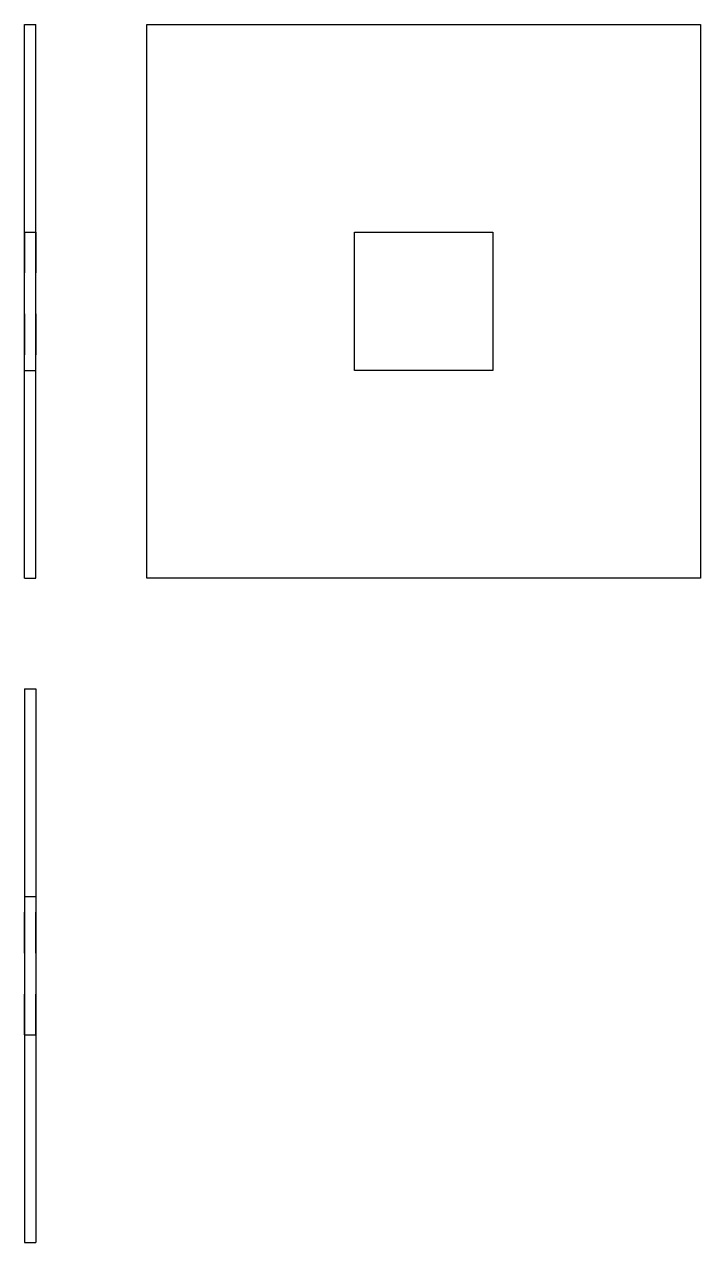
# Model space of a CAD drawing. Extents: x 0 to 1.65, y 0 to 2.98.
import ezdxf

# ---------------------------------------------------------------- set-up
doc = ezdxf.new("R2010")
doc.units = 0
doc.linetypes.add('HIDDEN', pattern=[0.067714, 0.045165, -0.022549])
for name, color, linetype in [('FRONT', 7, 'CONTINUOUS'), ('FRONT_HID', 7, 'HIDDEN'), ('LEFT', 7, 'CONTINUOUS'), ('TOP', 7, 'CONTINUOUS'), ('TOP_HID', 7, 'HIDDEN')]:
    doc.layers.add(name, color=color, linetype=linetype)

msp = doc.modelspace()

# ---------------------------------------------------------------- linework, layer by layer
at = {"layer": 'FRONT'}
for p, q in [((0, 2.979407), (0.028214, 2.979407)), ((0, 1.625131), (0, 2.979407)), ((0.028214, 1.625131), (0.028214, 2.979407)), ((0, 1.625131), (0.028214, 1.625131))]:
    msp.add_line(p, q, dxfattribs=at)
at = {"layer": 'FRONT_HID', "linetype": 'HIDDEN'}
for p, q in [((0, 2.471554), (0.028214, 2.471554)), ((0, 2.132985), (0, 2.471554)), ((0, 2.471554), (0.028214, 2.471554)), ((0, 2.471554), (0, 2.132985)), ((0.028214, 2.132985), (0.028214, 2.471554)), ((0.028214, 2.471554), (0.028214, 2.132985)), ((0, 2.132985), (0.028214, 2.132985)), ((0, 2.132985), (0.028214, 2.132985))]:
    msp.add_line(p, q, dxfattribs=at)
at = {"layer": 'LEFT'}
for p, q in [((0.299069, 1.625131), (0.299069, 2.979407)), ((0.299069, 2.979407), (1.653345, 2.979407)), ((1.653345, 2.979407), (1.653345, 1.625131)), ((0.806923, 2.132985), (0.806923, 2.471554)), ((0.806923, 2.471554), (1.145492, 2.471554)), ((1.145492, 2.471554), (1.145492, 2.132985)), ((1.145492, 2.132985), (0.806923, 2.132985)), ((1.653345, 1.625131), (0.299069, 1.625131))]:
    msp.add_line(p, q, dxfattribs=at)
at = {"layer": 'TOP'}
for p, q in [((0, 1.354276), (0.028214, 1.354276)), ((0, 1.354276), (0, 0)), ((0.028214, 1.354276), (0.028214, 0)), ((0, 0), (0.028214, 0))]:
    msp.add_line(p, q, dxfattribs=at)
at = {"layer": 'TOP_HID', "linetype": 'HIDDEN'}
for p, q in [((0, 0.846423), (0.028214, 0.846423)), ((0, 0.507854), (0, 0.846423)), ((0, 0.846423), (0.028214, 0.846423)), ((0, 0.846423), (0, 0.507854)), ((0.028214, 0.507854), (0.028214, 0.846423)), ((0.028214, 0.846423), (0.028214, 0.507854)), ((0, 0.507854), (0.028214, 0.507854)), ((0, 0.507854), (0.028214, 0.507854))]:
    msp.add_line(p, q, dxfattribs=at)

doc.saveas('drawing.dxf')
